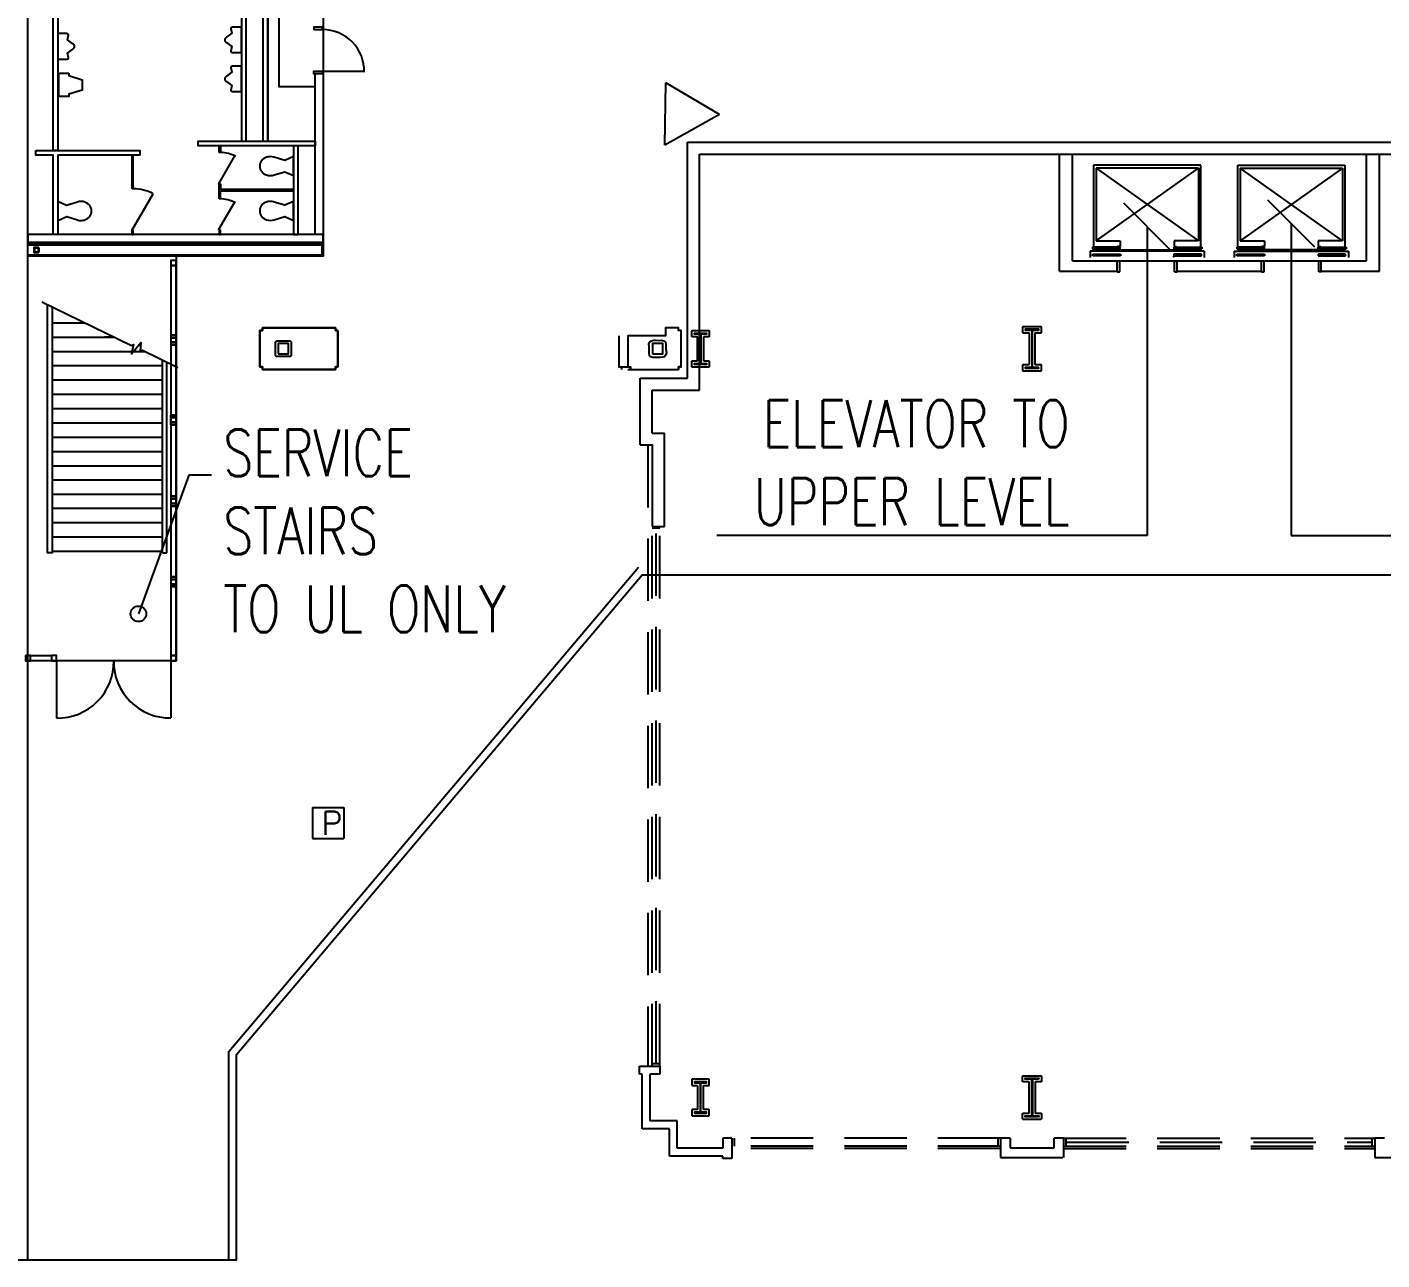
# Model space of a CAD drawing. Extents: x -13345 to 10098, y -1643 to 9113.
# Drawn here: x -5903 to -4861, y -814 to 134 of the extents above; entities that cross this region are included whole.
import ezdxf

# ---------------------------------------------------------------- set-up
doc = ezdxf.new("R2010")
doc.units = 0
doc.header["$LTSCALE"] = 192
doc.header["$MEASUREMENT"] = 0
doc.linetypes.add('HIDDEN', pattern=[0.375, 0.25, -0.125])
doc.layers.get('0').update_dxf_attribs({"linetype": 'CONTINUOUS'})
for name, color, linetype in [('ARCH-DOORS-EXTERIOR', 7, 'CONTINUOUS'), ('ARCH-DOORS-INTERIOR', 7, 'CONTINUOUS'), ('ARCH-FEATURES', 2, 'CONTINUOUS'), ('ARCH-SITE-MISC', 8, 'CONTINUOUS'), ('ARCH-WALLS-EXTERIOR', 5, 'CONTINUOUS'), ('ARCH-WALLS-INTERIOR', 1, 'CONTINUOUS'), ('EXPANSION-JOINT', 1, 'CONTINUOUS'), ('STRUCTURAL-COLUMNS', 3, 'CONTINUOUS'), ('TEXT-GENERAL', 2, 'CONTINUOUS'), ('UTILITIES-PLUMB', 2, 'CONTINUOUS')]:
    doc.layers.add(name, color=color, linetype=linetype)
doc.layers.add('COMMON AREA FILL', color=7, linetype='CONTINUOUS', true_color=0xdedede)
doc.styles.add('SIMPLEX', font='SIMPLEX.shx', dxfattribs={"width": 0.75})
doc.styles.get("Standard").update_dxf_attribs({"font": 'txt.shx', "width": 0.75})
doc.styles.add('STYLE1', font='simplex.shx')
doc.dimstyles.new('LP-SP-MP (without ticks)', dxfattribs={"dimscale": 0, "dimtxt": 36, "dimasz": 12, "dimexe": 8, "dimexo": 8, "dimgap": 8, "dimtad": 1, "dimdec": 0, "dimrnd": 0.0625, "dimzin": 3, "dimdsep": 46, "dimlunit": 4, "dimtxsty": 'Standard', "dimblk1": 'OBLIQUE', "dimblk2": 'OBLIQUE', "dimsah": 1, "dimcen": 0.5, "dimse1": 1, "dimse2": 1, "dimsd1": 1, "dimsd2": 1, "dimclrt": 256, "dimadec": 0, "dimazin": 0, "dimtfac": 6, "dimtdec": 0, "dimtofl": 0, "dimtmove": 0, "dimatfit": 3, "dimldrblk": 'OBLIQUE', "dimfxl": 1, "dimfrac": 2, "dimtolj": 1, "dimtzin": 3, "dimarcsym": 0})

# ---------------------------------------------------------------- blocks, each defined once
blk = doc.blocks.new('DIRECT')
for p, q in [((0, 41.6), (-24, 0)), ((0, 41.6), (24, 0)), ((24, 0), (-24, 0))]:
    blk.add_line(p, q)
blk = doc.blocks.new('_OBLIQUE')
at = {"color": 0, "linetype": 'ByBlock'}
blk.add_line((-0.5, -0.5), (0.5, 0.5), dxfattribs=at)
blk = doc.blocks.new('PHONE')
for p, q in [((-12, 12), (-12, -12)), ((-12, 12), (12, 12)), ((12, 12), (12, -12)), ((-12, -12), (12, -12))]:
    blk.add_line(p, q)
at = {"style": 'STYLE1'}
blk.add_text('P', height=18, dxfattribs=at).set_placement((-5.2, -9.1))

msp = doc.modelspace()

# ---------------------------------------------------------------- linework, layer by layer
at = {"layer": 'ARCH-DOORS-EXTERIOR'}
for p, q in [((-5880.4, -353.2), (-5880.4, -397.2)), ((-5792.4, -353.2), (-5792.4, -397.2))]:
    msp.add_line(p, q, dxfattribs=at)
for centre, start, end in [((-5879.6, -354.1), 268.862, 1.1378), ((-5793.2, -354), 178.9757, 271.0239)]:
    msp.add_arc(centre, 43.2, start, end, dxfattribs=at)
at = {"layer": 'ARCH-DOORS-INTERIOR'}
for p, q in [((-5675.7, 100.3), (-5643.7, 100.3)), ((-5755.5, 13.8), (-5743.3, 35.1)), ((-5822.4, -22.1), (-5806.2, 6.1)), ((-5755.9, -21.8), (-5743.6, -0.6))]:
    msp.add_line(p, q, dxfattribs=at)
for centre, radius, start, end in [((-5675.7, 100.3), 32, 358.6701, 89.9999), ((-5754.4, 13.8), 24, 60.124, 90.0003), ((-5821.3, -22.1), 32, 61.7059, 89.9999), ((-5754.8, -21.8), 24, 60.124, 90.0003)]:
    msp.add_arc(centre, radius, start, end, dxfattribs=at)
at = {"layer": 'ARCH-FEATURES'}
for p, q in [((-5082.6, 28), (-5082.6, -37)), ((-5000.2, 28), (-5082.6, 28)), ((-5080.7, 25.8), (-5002, -30.1)), ((-5080.7, -30.1), (-5002, 25.8)), ((-5080.7, 25.8), (-5080.7, -30.1)), ((-5002, 25.8), (-5080.7, 25.8)), ((-5002, 25.8), (-5002, -30.1)), ((-5000.2, -37), (-5000.2, 28)), ((-4971.7, 28), (-4889.3, 28)), ((-4971.7, -37), (-4971.7, 28)), ((-4969.8, 25.8), (-4891.1, 25.8)), ((-4969.8, 25.8), (-4969.8, -30.1)), ((-4891.1, -30.1), (-4969.8, 25.8)), ((-4891.1, 25.8), (-4969.8, -30.1)), ((-4891.1, 25.8), (-4891.1, -30.1)), ((-4889.3, 28), (-4889.3, -37)), ((-5080.7, -30.1), (-5062.1, -30.1)), ((-5062.1, -30.1), (-5062.1, -34.6)), ((-5002, -30.1), (-5020.7, -30.1)), ((-5020.7, -30.1), (-5020.7, -34.6)), ((-4969.8, -30.1), (-4951.2, -30.1)), ((-4951.2, -30.1), (-4951.2, -34.6)), ((-4909.8, -30.1), (-4909.8, -34.6)), ((-4891.1, -30.1), (-4909.8, -30.1)), ((-5085.3, -38.2), (-5085.3, -43.1)), ((-4997.5, -38.2), (-5085.3, -38.2)), ((-5062.1, -35.1), (-5083.4, -35.1)), ((-5083.4, -35.1), (-5083.4, -36.3)), ((-5083.4, -36.3), (-5062.1, -36.3)), ((-5083.2, -40.4), (-5062, -40.4)), ((-5083.2, -41.7), (-5083.2, -40.4)), ((-5062, -41.7), (-5083.2, -41.7)), ((-5082.6, -37), (-5000.2, -37)), ((-5062.1, -34.6), (-5064.1, -34.6)), ((-5062.1, -36.3), (-5062.1, -35.1)), ((-5062, -40.4), (-5062, -41.7)), ((-5020.8, -40.4), (-5020.8, -41.7)), ((-4999.6, -40.4), (-5020.8, -40.4)), ((-5020.8, -41.7), (-4999.6, -41.7)), ((-5020.7, -34.6), (-5018.7, -34.6)), ((-5020.7, -36.3), (-5020.7, -35.1)), ((-5020.7, -35.1), (-4999.3, -35.1)), ((-4999.3, -36.3), (-5020.7, -36.3)), ((-4999.6, -41.7), (-4999.6, -40.4)), ((-4999.3, -35.1), (-4999.3, -36.3)), ((-4997.5, -38.2), (-4997.5, -43.1)), ((-4974.4, -38.2), (-4886.6, -38.2)), ((-4974.4, -38.2), (-4974.4, -43.1)), ((-4951.2, -35.1), (-4972.5, -35.1)), ((-4972.5, -35.1), (-4972.5, -36.3)), ((-4972.5, -36.3), (-4951.2, -36.3)), ((-4972.3, -40.4), (-4951.1, -40.4)), ((-4972.3, -41.7), (-4972.3, -40.4)), ((-4951.1, -41.7), (-4972.3, -41.7)), ((-4889.3, -37), (-4971.7, -37)), ((-4951.2, -34.6), (-4953.2, -34.6)), ((-4951.2, -36.3), (-4951.2, -35.1)), ((-4951.1, -40.4), (-4951.1, -41.7)), ((-4909.9, -40.4), (-4909.9, -41.7)), ((-4888.7, -40.4), (-4909.9, -40.4)), ((-4909.9, -41.7), (-4888.7, -41.7)), ((-4909.8, -34.6), (-4907.8, -34.6)), ((-4909.8, -36.3), (-4909.8, -35.1)), ((-4909.8, -35.1), (-4888.4, -35.1)), ((-4888.4, -36.3), (-4909.8, -36.3)), ((-4888.7, -41.7), (-4888.7, -40.4)), ((-4888.4, -35.1), (-4888.4, -36.3)), ((-4886.6, -38.2), (-4886.6, -43.1)), ((-5064.4, -45.5), (-5062.4, -45.5)), ((-5062.4, -45.5), (-5020.4, -45.5)), ((-5020.4, -45.5), (-5018.4, -45.5)), ((-4953.4, -45.5), (-4951.4, -45.5)), ((-4951.4, -45.5), (-4909.9, -45.5)), ((-4909.9, -45.5), (-4907.4, -45.5))]:
    msp.add_line(p, q, dxfattribs=at)
at = {"layer": 'ARCH-FEATURES', "linetype": 'HIDDEN'}
for p, q in [((-5425.4, -187.2), (-5425.4, -665.2)), ((-5422.2, -665.2), (-5422.2, -250)), ((-5416.2, -665.2), (-5416.2, -250)), ((-5416.2, -251.2), (-5422.2, -251.2)), ((-5419.2, -663.2), (-5419.2, -251.2)), ((-5416.2, -663.2), (-5422.2, -663.2)), ((-5358.9, -726.5), (-5358.9, -720.5)), ((-5156.3, -720.5), (-5156.3, -726.5)), ((-5103.6, -726.5), (-5103.6, -720.5)), ((-4868.3, -726.5), (-4868.3, -720.5))]:
    msp.add_line(p, q, dxfattribs=at)
at = {"layer": 'ARCH-FEATURES'}
for points in [[(-5891.6, -77.1), (-5822.8, -110.7)], [(-5883.9, -80.8), (-5883.9, -270.3), (-5887.3, -270.3), (-5887.3, -79.2)], [(-5883.9, -93.2), (-5858.6, -93.2)], [(-5883.9, -104.2), (-5836.1, -104.2), (-5843.4, -104.2)], [(-5822.8, -110.7), (-5821.3, -109.8), (-5822.8, -117), (-5815.5, -108.3), (-5816, -115.1), (-5814.8, -114.1)], [(-5814.8, -114.1), (-5787, -127.7)], [(-5883.9, -115.2), (-5812.6, -115.2)], [(-5798.9, -270.2), (-5798.9, -121.9)], [(-5795.6, -270.2), (-5795.6, -123.5)], [(-5883.9, -126.2), (-5798.9, -126.2)], [(-5883.9, -137.2), (-5798.9, -137.2)], [(-5883.9, -148.2), (-5798.9, -148.2)], [(-5883.9, -159.2), (-5798.9, -159.2)], [(-5883.9, -170.2), (-5798.9, -170.2)], [(-5883.9, -181.2), (-5798.9, -181.2)], [(-5883.9, -192.2), (-5798.9, -192.2)], [(-5883.9, -203.2), (-5798.9, -203.2)], [(-5798.9, -214.2), (-5883.9, -214.2)], [(-5798.9, -225.2), (-5883.9, -225.2)], [(-5798.9, -236.2), (-5883.9, -236.2)], [(-5798.9, -247.2), (-5883.9, -247.2)], [(-5798.9, -258.2), (-5883.9, -258.2)], [(-5798.9, -269.2), (-5883.9, -269.2)], [(-5798.9, -270.2), (-5795.6, -270.2)]]:
    msp.add_lwpolyline(points, dxfattribs=at)
at = {"layer": 'ARCH-FEATURES', "linetype": 'HIDDEN'}
for points in [[(-5154.3, -720.5), (-5360.9, -720.5)], [(-5154.3, -726.5), (-5360.9, -726.5)], [(-5154.3, -728.5), (-5360.9, -728.5)], [(-5105.6, -720.5), (-4866.3, -720.5)], [(-5105.6, -726.5), (-4866.3, -726.5)], [(-5105.6, -728.5), (-4866.3, -728.5)], [(-5103.6, -723.5), (-4868.3, -723.5)]]:
    msp.add_lwpolyline(points, dxfattribs=at)
at = {"layer": 'ARCH-FEATURES'}
msp.add_point((-5020.8, -42.2), dxfattribs=at)
msp.add_point((-5020.8, -42.2), dxfattribs=at)
at = {"layer": 'ARCH-SITE-MISC'}
for p, q in [((-5741.9, -656), (-5429.9, -287.2)), ((-5429.9, -287.2), (-4842.6, -287.2)), ((-5747.9, -814.1), (-5747.9, -771.2)), ((-5741.9, -814.1), (-5741.9, -771.2))]:
    msp.add_line(p, q, dxfattribs=at)
for points in [[(-5747.9, -771.2), (-5747.9, -653.8), (-5432.7, -281.2)], [(-5741.9, -771.2), (-5741.9, -656)]]:
    msp.add_lwpolyline(points, dxfattribs=at)
at = {"layer": 'ARCH-WALLS-EXTERIOR'}
for p, q in [((-5413.9, -109.2), (-5421.9, -109.2)), ((-5445.9, -127.2), (-5445.9, -129.2))]:
    msp.add_line(p, q, dxfattribs=at)
at = {"layer": 'ARCH-WALLS-EXTERIOR', "linetype": 'HIDDEN'}
for p, q in [((-5431.9, -671.2), (-5431.9, -665.2)), ((-5431.9, -665.2), (-5416.2, -665.2)), ((-5416.2, -665.2), (-5416.2, -671.2)), ((-5429.9, -671.2), (-5431.9, -671.2)), ((-5429.9, -713.2), (-5429.9, -671.2)), ((-5423.9, -671.2), (-5423.9, -707.2)), ((-5416.2, -671.2), (-5423.9, -671.2)), ((-5402.9, -707.2), (-5423.9, -707.2)), ((-5402.9, -728.2), (-5402.9, -707.2)), ((-5408.9, -713.2), (-5429.9, -713.2)), ((-5408.9, -734.2), (-5408.9, -713.2)), ((-5367.9, -728.2), (-5402.9, -728.2)), ((-5360.9, -720.5), (-5367.9, -720.5)), ((-5367.9, -720.5), (-5367.9, -728.2)), ((-5360.9, -720.5), (-5360.9, -736.2)), ((-5367.9, -734.2), (-5408.9, -734.2)), ((-5367.9, -736.2), (-5367.9, -734.2)), ((-5360.9, -736.2), (-5367.9, -736.2))]:
    msp.add_line(p, q, dxfattribs=at)
at = {"layer": 'ARCH-WALLS-EXTERIOR'}
for points in [[(-5675.7, 132.3), (-5675.7, 134.3), (-5682.4, 134.3), (-5682.4, 132.3), (-5675.7, 132.3)], [(-5675.7, 100.3), (-5675.7, 98.3), (-5682.4, 98.3), (-5682.4, 100.3), (-5675.7, 100.3)], [(-5675.4, 98.3), (-5675.4, -25.2), (-5681.4, -25.2), (-5681.4, 98.3)], [(-5902.4, -31.2), (-5675.4, -31.2), (-5675.4, -25.2), (-5902.4, -25.2), (-5902.4, -31.2)], [(-5675.4, -31.2), (-5675.4, -42), (-5902.4, -42)], [(-5676.2, -31.2), (-5676.2, -41.2), (-5902.4, -41.2)], [(-5902.4, -32.5), (-5676.2, -32.5)], [(-5902.4, -32.5), (-5902.4, -33.2)], [(-5902.4, -33.2), (-5676.2, -33.2)], [(-5902.4, -41.2), (-5902.4, -42)], [(-5897.4, -38.7), (-5894.4, -38.7), (-5894.4, -35.7), (-5897.4, -35.7), (-5897.4, -38.7)], [(-5788.4, -45.2), (-5792.4, -45.2), (-5792.4, -49.2), (-5788.4, -49.2), (-5788.4, -45.2)], [(-5792.4, -49.2), (-5792.4, -102.7), (-5788.4, -102.7), (-5788.4, -49.2), (-5792.4, -49.2)], [(-5792.4, -104.7), (-5788.4, -104.7), (-5788.4, -102.7), (-5792.4, -102.7), (-5792.4, -104.7)], [(-5663.9, -99.2), (-5665.9, -99.2), (-5665.9, -97.2), (-5721.9, -97.2), (-5721.9, -99.2), (-5723.9, -99.2), (-5723.9, -127.2), (-5721.9, -127.2), (-5721.9, -129.2), (-5665.9, -129.2), (-5665.9, -127.2), (-5663.9, -127.2), (-5663.9, -99.2)], [(-5792.4, -104.7), (-5792.4, -108.2), (-5788.4, -108.2), (-5788.4, -104.7), (-5792.4, -104.7)], [(-5792.4, -110.2), (-5788.4, -110.2), (-5788.4, -108.2), (-5792.4, -108.2), (-5792.4, -110.2)], [(-5792.4, -110.2), (-5792.4, -164.2), (-5788.4, -164.2), (-5788.4, -110.2), (-5792.4, -110.2)], [(-5709.9, -117.2), (-5701.9, -117.2), (-5701.9, -109.2), (-5709.9, -109.2), (-5709.9, -117.2)], [(-5792.4, -166.2), (-5788.4, -166.2), (-5788.4, -164.2), (-5792.4, -164.2), (-5792.4, -166.2)], [(-5788.4, -171.7), (-5792.4, -171.7), (-5792.4, -164.2), (-5788.4, -164.2), (-5788.4, -171.7)], [(-5792.4, -166.2), (-5792.4, -169.7), (-5788.4, -169.7), (-5788.4, -166.2), (-5792.4, -166.2)], [(-5792.4, -171.7), (-5788.4, -171.7), (-5788.4, -169.7), (-5792.4, -169.7), (-5792.4, -171.7)], [(-5792.4, -171.7), (-5792.4, -226.7), (-5788.4, -226.7), (-5788.4, -171.7), (-5792.4, -171.7)], [(-5792.4, -228.7), (-5788.4, -228.7), (-5788.4, -226.7), (-5792.4, -226.7), (-5792.4, -228.7)], [(-5792.4, -228.7), (-5792.4, -232.2), (-5788.4, -232.2), (-5788.4, -228.7), (-5792.4, -228.7)], [(-5792.4, -234.2), (-5788.4, -234.2), (-5788.4, -232.2), (-5792.4, -232.2), (-5792.4, -234.2)], [(-5788.4, -234.2), (-5792.4, -234.2), (-5792.4, -288.7), (-5788.4, -288.7), (-5788.4, -234.2)], [(-5792.4, -290.7), (-5788.4, -290.7), (-5788.4, -288.7), (-5792.4, -288.7), (-5792.4, -290.7)], [(-5792.4, -290.7), (-5792.4, -294.2), (-5788.4, -294.2), (-5788.4, -290.7), (-5792.4, -290.7)], [(-5792.4, -296.2), (-5788.4, -296.2), (-5788.4, -294.2), (-5792.4, -294.2), (-5792.4, -296.2)], [(-5792.4, -296.2), (-5792.4, -349.2), (-5788.4, -349.2), (-5788.4, -296.2), (-5792.4, -296.2)], [(-5904.4, -349.2), (-5904.4, -353.2), (-5900.4, -353.2), (-5900.4, -349.2), (-5904.4, -349.2)], [(-5900.4, -353.2), (-5900.4, -349.2), (-5884.4, -349.2), (-5884.4, -353.2), (-5900.4, -353.2)], [(-5884.4, -349.2), (-5884.4, -353.2), (-5880.4, -353.2), (-5880.4, -349.2), (-5884.4, -349.2)], [(-5792.4, -349.2), (-5792.4, -353.2), (-5788.4, -353.2), (-5788.4, -349.2), (-5792.4, -349.2)]]:
    msp.add_lwpolyline(points, dxfattribs=at)
for points in [[(-5894.4, -35.2), (-5897.4, -35.2, 0.414214), (-5897.9, -35.7), (-5897.9, -38.7, 0.414214), (-5897.4, -39.2), (-5894.4, -39.2, 0.414214), (-5893.9, -38.7), (-5893.9, -35.7, 0.414214), (-5894.4, -35.2)], [(-5700.9, -119.2), (-5710.9, -119.2, -0.414214), (-5711.9, -118.2), (-5711.9, -108.2, -0.414214), (-5710.9, -107.2), (-5700.9, -107.2, -0.414214), (-5699.9, -108.2), (-5699.9, -118.2, -0.414214), (-5700.9, -119.2)]]:
    msp.add_lwpolyline(points, format="xyb", dxfattribs=at)
at = {"layer": 'ARCH-WALLS-EXTERIOR', "flags": 128}
for points in [[(-5447.9, -103.2), (-5447.9, -127.2), (-5438.9, -127.2), (-5438.9, -129.2), (-5438.9, -127.2)], [(-5399.9, -127.2), (-5401.9, -127.2), (-5399.9, -127.2), (-5399.9, -99.2), (-5401.9, -99.2), (-5401.9, -97.2), (-5411.9, -97.2), (-5411.9, -103.2), (-5440.9, -103.2), (-5440.9, -127.2)], [(-5422.7, -107), (-5421, -106.7), (-5419.2, -106.7), (-5417, -106.8), (-5415, -106.7), (-5413.3, -107.1), (-5411.9, -108.1), (-5411.6, -110), (-5411.6, -111.9), (-5411.6, -113.6), (-5411.1, -116.2), (-5411.6, -117.9), (-5412.6, -119.3), (-5414, -119.6), (-5416.1, -119.8), (-5418.1, -119.8), (-5419.7, -119.8), (-5421.8, -119.8), (-5424.1, -119.1), (-5424.6, -117), (-5424.6, -111.7), (-5424.8, -109.4), (-5424.1, -107.9), (-5422.7, -107)], [(-5421.9, -117.2), (-5413.9, -117.2), (-5413.9, -109.2), (-5421.9, -109.2), (-5421.9, -117.2)], [(-5440.9, -129.2), (-5401.9, -129.2), (-5401.9, -127.2), (-5401.9, -129.2)]]:
    msp.add_lwpolyline(points, dxfattribs=at)
at = {"layer": 'ARCH-WALLS-EXTERIOR', "linetype": 'HIDDEN'}
for points in [[(-5146.9, -720.5), (-5154.3, -720.5), (-5154.3, -735.3), (-5105.6, -735.3), (-5105.6, -720.5), (-5112.9, -720.5)], [(-5146.9, -720.5), (-5146.9, -728), (-5112.9, -728), (-5112.9, -720.5)], [(-4858.9, -720.5), (-4866.3, -720.5), (-4866.3, -735.3), (-4817.6, -735.3), (-4817.6, -720.5), (-4824.9, -720.5)]]:
    msp.add_lwpolyline(points, dxfattribs=at)
at = {"layer": 'ARCH-WALLS-INTERIOR'}
for p, q in [((-5755.4, 37.8), (-5755.4, 42.8)), ((-5755.4, 37.8), (-5755.4, 42.8)), ((-5755.4, 42.8), (-5754.4, 42.8)), ((-5754.4, 42.8), (-5754.4, 37.8)), ((-5394.9, 45.8), (-4808.2, 45.8)), ((-5394.9, -135.7), (-5394.9, 45.8)), ((-5754.4, 37.8), (-5755.4, 37.8)), ((-5385.7, -145), (-5385.7, 36.5)), ((-5385.7, 36.5), (-4816.2, 36.5)), ((-5108.7, -53.5), (-5108.7, 36.5)), ((-5098.7, -45.5), (-5098.7, 36.5)), ((-4872.7, -45.5), (-4872.7, 36.5)), ((-4862.7, -53.5), (-4862.7, 36.5)), ((-5755.4, 2.2), (-5755.4, 13.8)), ((-5754.4, 13.8), (-5755.4, 13.8)), ((-5755.4, 8.8), (-5755.4, 13.8)), ((-5754.4, 13.8), (-5754.4, 9.3)), ((-5755.4, 8.3), (-5755.4, 2.2)), ((-5698.1, 9.3), (-5754.4, 9.3)), ((-5754.4, 2.2), (-5754.4, 8.3)), ((-5754.4, 8.3), (-5698.1, 8.3)), ((-5698.1, 8.3), (-5698.1, 9.3)), ((-5755.4, -21.8), (-5754.4, -21.8)), ((-5098.7, -45.5), (-4872.7, -45.5)), ((-5064.4, -54), (-5064.4, -45.5)), ((-5062.4, -54), (-5062.4, -45.5)), ((-5020.4, -54), (-5020.4, -45.5)), ((-5018.4, -54), (-5018.4, -45.5)), ((-4953.4, -54), (-4953.4, -45.5)), ((-4951.4, -54), (-4951.4, -45.5)), ((-4909.4, -54), (-4909.4, -45.5)), ((-4907.4, -54), (-4907.4, -45.5)), ((-5108.7, -53.5), (-5064.4, -53.5)), ((-5064.4, -54), (-5062.4, -54)), ((-5020.4, -54), (-5018.4, -54)), ((-5018.4, -53.5), (-4953.4, -53.5)), ((-4953.4, -54), (-4951.4, -54)), ((-4907.4, -54), (-4909.4, -54)), ((-4907.4, -53.5), (-4862.7, -53.5)), ((-5431.4, -135.7), (-5394.9, -135.7)), ((-5431.4, -187.2), (-5431.4, -135.7)), ((-5422.2, -145), (-5385.7, -145)), ((-5422.2, -178), (-5422.2, -145)), ((-5431.4, -187.2), (-5421.9, -187.2)), ((-5422.2, -178), (-5412.7, -178)), ((-5421.9, -250), (-5421.9, -187.2)), ((-5412.7, -250), (-5412.7, -178)), ((-5421.9, -250), (-5412.7, -250))]:
    msp.add_line(p, q, dxfattribs=at)
for points in [[(-5883.1, 39.4), (-5883.1, 167), (-5879.4, 167), (-5879.4, 39.4), (-5883.1, 39.4)], [(-5738.1, 169.4), (-5738.1, 46.4), (-5734.4, 46.4), (-5734.4, 169.4), (-5738.1, 169.4)], [(-5721.6, 159.2), (-5721.6, 46.4), (-5717.9, 46.4), (-5717.9, 159.2), (-5721.6, 159.2)], [(-5681.4, 46.4), (-5681.4, 88.3), (-5709.1, 88.3), (-5709.1, 159.2), (-5717.9, 159.2), (-5717.9, 46.4), (-5681.4, 46.4)], [(-5681.4, 42.8), (-5771.4, 42.8), (-5771.4, 46.4), (-5681.4, 46.4), (-5681.4, 42.8)], [(-5698.1, 42.8), (-5698.1, -25.2), (-5694.4, -25.2), (-5694.4, 42.8)], [(-5896.4, 39.4), (-5816.4, 39.4), (-5816.4, 35.8), (-5879.4, 35.8), (-5879.4, -25.2), (-5883.1, -25.2), (-5883.1, 35.8), (-5896.4, 35.8), (-5896.4, 39.4)], [(-5821.4, 9.9), (-5821.4, 35.8), (-5822.4, 35.8), (-5822.4, 9.9)], [(-5821.3, 9.9), (-5822.3, 9.9)], [(-5754.4, 2.2), (-5755.4, 2.2)], [(-5822.4, -22.1), (-5822.4, -25.2), (-5821.4, -25.2), (-5821.4, -22.1), (-5822.4, -22.1)], [(-5755.4, -21.8), (-5755.4, -25.2), (-5754.4, -25.2), (-5754.4, -21.8)]]:
    msp.add_lwpolyline(points, dxfattribs=at)
at = {"layer": 'COMMON AREA FILL'}
msp.add_lwpolyline([(-5675.4, 151.3), (-5675.4, -42), (-5788.4, -42), (-5788.4, -353.2), (-5904.4, -353.2)], dxfattribs=at)
msp.add_lwpolyline([(-5929.8, -814.1), (-5741.9, -814.1), (-5741.9, -656), (-5429.9, -287.2), (-4842.6, -287.2, 0.26796), (-4686.7, -197.2, 0.18326), (-4666.3, -71.2)], format="xyb", dxfattribs=at)
msp.add_lwpolyline([(-5663.9, -99.2), (-5663.9, -127.2), (-5665.9, -127.2), (-5665.9, -129.2), (-5721.9, -129.2), (-5721.9, -127.2), (-5723.9, -127.2), (-5723.9, -99.2), (-5721.9, -99.2), (-5721.9, -97.2), (-5665.9, -97.2), (-5665.9, -99.2), (-5663.9, -99.2)], close=True, dxfattribs=at)
at = {"layer": 'EXPANSION-JOINT'}
for points in [[(-5902.4, -353.2), (-5902.4, 4182.8)], [(-5902.4, -814.1), (-5902.4, -353.2)]]:
    msp.add_lwpolyline(points, dxfattribs=at)
at = {"layer": 'STRUCTURAL-COLUMNS'}
for points in [[(-5387.7, -104), (-5391.1, -104, -0.414214), (-5391.6, -103.5), (-5391.6, -99.6, -0.414214), (-5391.1, -99.1), (-5378.8, -99.1, -0.414214), (-5378.3, -99.6), (-5378.3, -103.5, -0.414214), (-5378.8, -104), (-5382.2, -104, 0.414214), (-5382.7, -104.5), (-5382.7, -122, 0.414214), (-5382.2, -122.5), (-5378.8, -122.5, -0.414214), (-5378.3, -123), (-5378.3, -126.8, -0.414214), (-5378.8, -127.3), (-5391.1, -127.3, -0.414214), (-5391.6, -126.8), (-5391.6, -123, -0.414214), (-5391.1, -122.5), (-5387.7, -122.5, 0.414214), (-5387.2, -122), (-5387.2, -104.5, 0.414214)], [(-5386.2, -102), (-5389.6, -102), (-5389.6, -101.1), (-5380.3, -101.1), (-5380.3, -102), (-5383.7, -102, 0.414214), (-5384.7, -103), (-5384.7, -123.5, 0.414214), (-5383.7, -124.5), (-5380.3, -124.5), (-5380.3, -125.3), (-5389.6, -125.3), (-5389.6, -124.5), (-5386.2, -124.5, 0.414214), (-5385.2, -123.5), (-5385.2, -103, 0.414214)], [(-5123.2, -125.5), (-5127.1, -125.5, -0.414214), (-5127.6, -125), (-5127.6, -101.4, -0.414214), (-5127.1, -100.9), (-5123.2, -100.9, 0.414214), (-5122.7, -100.4), (-5122.7, -96.7, 0.414214), (-5123.2, -96.2), (-5136.7, -96.2, 0.414214), (-5137.2, -96.7), (-5137.2, -100.4, 0.414214), (-5136.7, -100.9), (-5132.7, -100.9, -0.414214), (-5132.2, -101.4), (-5132.2, -125, -0.414214), (-5132.7, -125.5), (-5136.7, -125.5, 0.414214), (-5137.2, -126), (-5137.2, -129.7, 0.414214), (-5136.7, -130.2), (-5123.2, -130.2, 0.414214), (-5122.7, -129.7), (-5122.7, -126, 0.414214)], [(-5124.7, -127.5), (-5128.9, -127.5, -0.414214), (-5129.6, -126.8), (-5129.6, -113.2), (-5129.6, -99.7, -0.414214), (-5128.9, -98.9), (-5124.7, -98.9), (-5124.7, -98.2), (-5135.2, -98.2), (-5135.2, -98.9), (-5131, -98.9, -0.414214), (-5130.2, -99.7), (-5130.2, -113.2), (-5130.2, -126.8, -0.414214), (-5131, -127.5), (-5135.2, -127.5), (-5135.2, -128.2), (-5124.7, -128.2)], [(-5387.7, -698.5), (-5391.1, -698.5, 0.414214), (-5391.6, -699), (-5391.6, -702.8, 0.414214), (-5391.1, -703.3), (-5378.8, -703.3, 0.414214), (-5378.3, -702.8), (-5378.3, -699, 0.414214), (-5378.8, -698.5), (-5382.2, -698.5, -0.414214), (-5382.7, -698), (-5382.7, -680.5, -0.414214), (-5382.2, -680), (-5378.8, -680, 0.414214), (-5378.3, -679.5), (-5378.3, -675.6, 0.414214), (-5378.8, -675.1), (-5391.1, -675.1, 0.414214), (-5391.6, -675.6), (-5391.6, -679.5, 0.414214), (-5391.1, -680), (-5387.7, -680, -0.414214), (-5387.2, -680.5), (-5387.2, -698, -0.414214)], [(-5386.2, -700.5), (-5389.6, -700.5), (-5389.6, -701.3), (-5380.3, -701.3), (-5380.3, -700.5), (-5383.7, -700.5, -0.414214), (-5384.7, -699.5), (-5384.7, -679, -0.414214), (-5383.7, -678), (-5380.3, -678), (-5380.3, -677.1), (-5389.6, -677.1), (-5389.6, -678), (-5386.2, -678, -0.414214), (-5385.2, -679), (-5385.2, -699.5, -0.414214)], [(-5123.2, -677.1), (-5127.1, -677.1, 0.414214), (-5127.6, -677.6), (-5127.6, -700.8, 0.414214), (-5127.1, -701.3), (-5123.2, -701.3, -0.414214), (-5122.7, -701.8), (-5122.7, -705.5, -0.414214), (-5123.2, -706), (-5136.7, -706, -0.414214), (-5137.2, -705.5), (-5137.2, -701.8, -0.414214), (-5136.7, -701.3), (-5132.7, -701.3, 0.414214), (-5132.2, -700.8), (-5132.2, -677.6, 0.414214), (-5132.7, -677.1), (-5136.7, -677.1, -0.414214), (-5137.2, -676.6), (-5137.2, -672.9, -0.414214), (-5136.7, -672.4), (-5123.2, -672.4, -0.414214), (-5122.7, -672.9), (-5122.7, -676.6, -0.414214)], [(-5124.7, -675.1), (-5128.9, -675.1, 0.414214), (-5129.6, -675.8), (-5129.6, -689.2), (-5129.6, -702.6, 0.414214), (-5128.9, -703.3), (-5124.7, -703.3), (-5124.7, -704), (-5135.2, -704), (-5135.2, -703.3), (-5131, -703.3, 0.414214), (-5130.2, -702.6), (-5130.2, -689.2), (-5130.2, -675.8, 0.414214), (-5131, -675.1), (-5135.2, -675.1), (-5135.2, -674.4), (-5124.7, -674.4)]]:
    msp.add_lwpolyline(points, format="xyb", close=True, dxfattribs=at)
at = {"layer": 'TEXT-GENERAL'}
for p, q in [((-5778.6, -210.4), (-5817.4, -317.1)), ((-5761.3, -210.4), (-5778.6, -210.4))]:
    msp.add_line(p, q, dxfattribs=at)
msp.add_circle((-5817.4, -317.1), 6, dxfattribs=at)
at = {"layer": 'UTILITIES-PLUMB'}
for points in [[(-5879.4, 109.6), (-5872.3, 109.6, 0.414213), (-5871.2, 110.7), (-5871.9, 114.3), (-5867.8, 117.4, 0.297503), (-5866.5, 119.4, 0.297503), (-5867.8, 121.4), (-5871.9, 124.5), (-5871.2, 128.1, 0.414213), (-5872.3, 129.2), (-5879.4, 129.2), (-5879.4, 109.6)], [(-5738.1, 134.2), (-5745.1, 134.2, 0.414213), (-5746.3, 133.1), (-5745.6, 129.5), (-5749.7, 126.4, 0.297503), (-5751, 124.4, 0.297503), (-5749.7, 122.4), (-5745.6, 119.3), (-5746.3, 115.7, 0.414213), (-5745.1, 114.6), (-5738.1, 114.6), (-5738.1, 134.2)], [(-5738.1, 104.2), (-5745.1, 104.2, 0.414213), (-5746.3, 103.1), (-5745.6, 99.5), (-5749.7, 96.4, 0.297503), (-5751, 94.4, 0.297503), (-5749.7, 92.4), (-5745.6, 89.3), (-5746.3, 85.7, 0.414213), (-5745.1, 84.6), (-5738.1, 84.6), (-5738.1, 104.2)], [(-5871, 98.8), (-5871, 96.9), (-5860.7, 93.6), (-5860.7, 85.7), (-5871, 82.6), (-5871, 80.8), (-5877.2, 80.8, -0.414214), (-5878.7, 82.3), (-5878.7, 97.3, -0.414214), (-5877.2, 98.8), (-5871, 98.8)], [(-5698.1, 34.6), (-5704.9, 31.6), (-5713.1, 34.2, 0.024422), (-5713.5, 34.3, 0.120792), (-5717.7, 34.4, 0.060122), (-5718.9, 34.1, 0.333855), (-5724, 27.3, 0.333854), (-5718.9, 20.5, 0.17624), (-5713.1, 20.5), (-5704.7, 23), (-5698.1, 20.1), (-5698.1, 34.6)], [(-5879.4, -14.5), (-5872.6, -11.5), (-5864.4, -14.1, 0.024422), (-5864, -14.2, 0.120792), (-5859.8, -14.3, 0.060122), (-5858.6, -14, 0.333855), (-5853.5, -7.2, 0.333854), (-5858.6, -0.4, 0.17624), (-5864.4, -0.4), (-5872.8, -2.9), (-5879.4, 0.1), (-5879.4, -14.5)], [(-5698.1, 0.2), (-5704.9, -2.8), (-5713.1, -0.3, 0.024422), (-5713.5, -0.1, 0.120792), (-5717.7, 0, 0.060122), (-5718.9, -0.3, 0.333855), (-5724, -7.1, 0.333854), (-5718.9, -13.9, 0.17624), (-5713.1, -13.9), (-5704.7, -11.4), (-5698.1, -14.4), (-5698.1, 0.2)]]:
    msp.add_lwpolyline(points, format="xyb", dxfattribs=at)

# ---------------------------------------------------------------- block references
at = {"layer": 'ARCH-FEATURES', "rotation": 269.2856106303595}
msp.add_blockref('DIRECT', (-5412.1, 67.5), dxfattribs=at)
msp.add_blockref('DIRECT', (-5412.1, 67.5), dxfattribs=at)
at = {"layer": 'ARCH-FEATURES'}
msp.add_blockref('PHONE', (-5671.5, -478), dxfattribs=at)

# ---------------------------------------------------------------- texts
at = {"layer": 'ARCH-FEATURES', "insert": (-5101.1, -248.8), "char_height": 36, "attachment_point": 9, "style": 'SIMPLEX'}
msp.add_mtext('ELEVATOR TO\\PUPPER LEVEL', dxfattribs=at)
at = {"layer": 'TEXT-GENERAL', "insert": (-5752.2, -253.3), "char_height": 36, "width": 257.678, "attachment_point": 4, "style": 'SIMPLEX'}
msp.add_mtext('SERVICE STAIRS\\PTO UL ONLY', dxfattribs=at)

# ---------------------------------------------------------------- leaders
at = {"layer": 'ARCH-FEATURES', "annotation_type": 0, "has_hookline": 1}
for points, hookline_direction, text_width in [([(-5041.4, -19.3), (-5041.4, -256.8), (-5093.1, -256.8)], 1, 271.3), ([(-4930.5, -17), (-4930.5, -256.8), (-4827.9, -256.8)], 0, 315)]:
    msp.add_leader(points, dimstyle='LP-SP-MP (without ticks)', override={"dimscale": 1, "dimasz": 36}, dxfattribs=dict(at, hookline_direction=hookline_direction, text_width=text_width))

doc.saveas('drawing.dxf')
